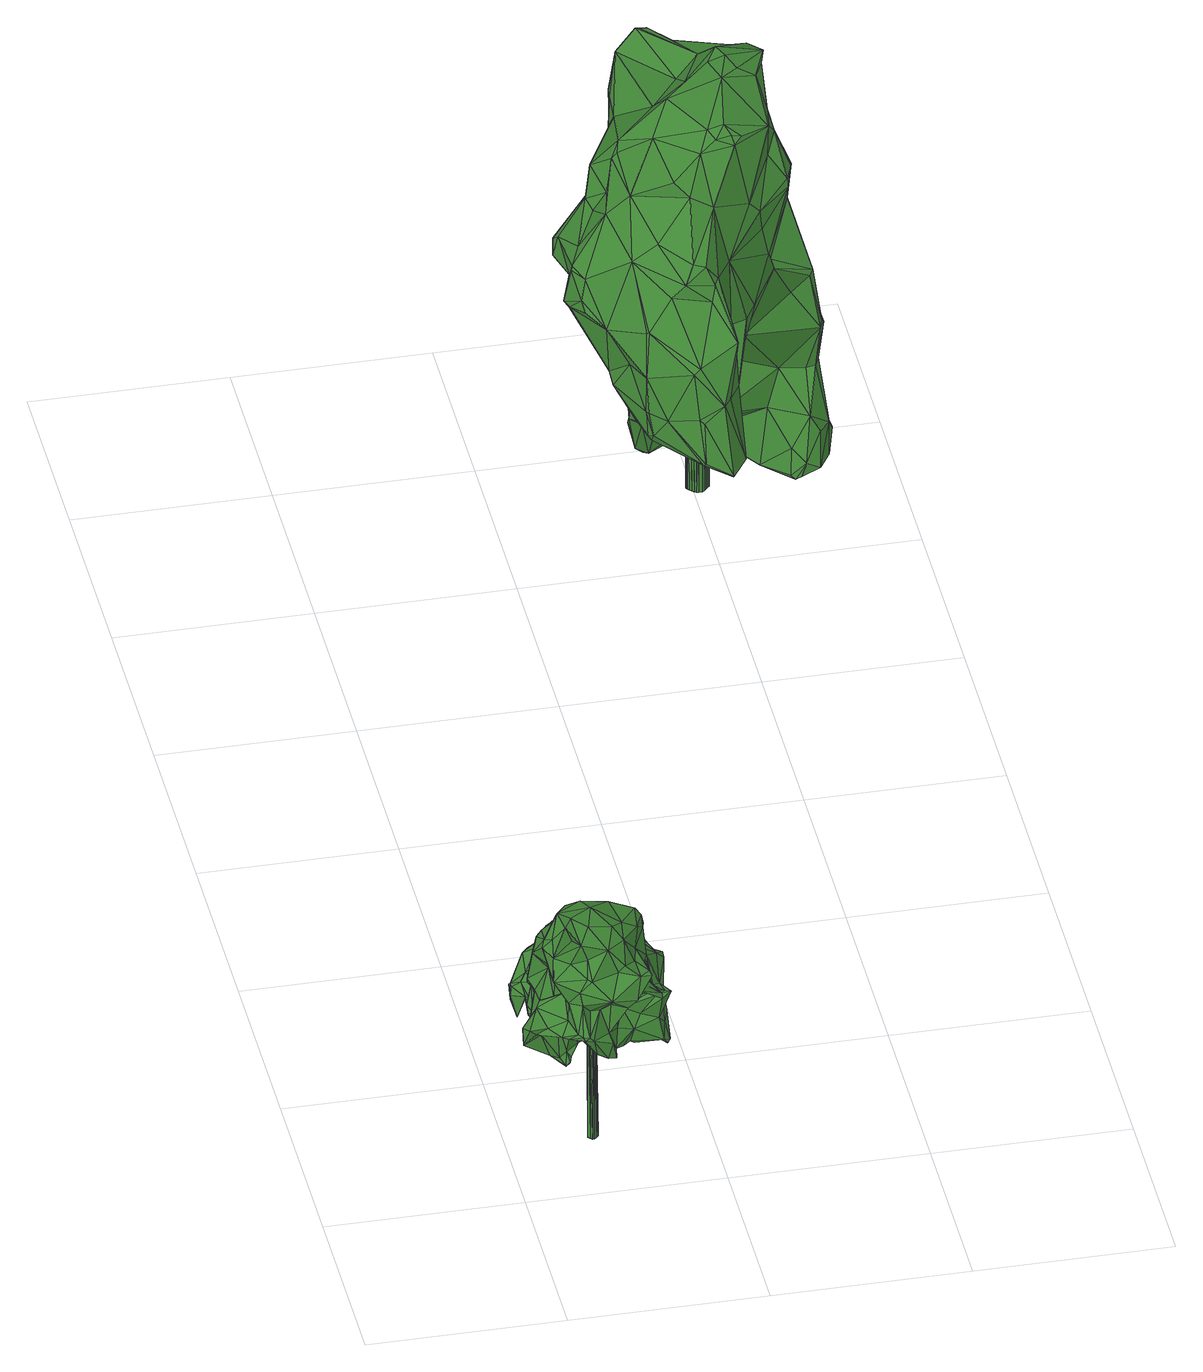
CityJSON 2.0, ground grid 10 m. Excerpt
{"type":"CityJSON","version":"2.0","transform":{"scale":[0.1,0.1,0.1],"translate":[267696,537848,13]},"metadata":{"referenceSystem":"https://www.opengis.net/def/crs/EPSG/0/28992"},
"CityObjects":{
"tree1":{"type":"SolitaryVegetationObject","attributes":{"gtid":248,"crown_width_m":7.99,"crown_median_z":21.6,"crown_r50_m":0.34,"crown_porosity":0.905,"trunk_H_m":8.44,"trunk_DBH_m":0.438,"trunk_radius_m":0.219,"trunk_base_height_m":13.16,"original_gtid":"248"},"geometry":[{"type":"Solid","lod":"3","boundaries":[[[[0,1,2]],[[3,4,5]],[[6,7,8]],[[9,10,11]],[[12,13,14]],[[15,16,17]],[[15,18,16]],[[19,20,21]],[[22,23,24]],[[25,26,27]],[[28,27,26]],[[29,30,31]],[[32,33,34]],[[35,9,36]],[[37,38,39]],[[40,1,41]],[[41,1,0]],[[42,43,44]],[[45,42,44]],[[46,47,48]],[[49,50,51]],[[52,53,7]],[[54,55,56]],[[57,58,59]],[[60,61,62]],[[63,61,60]],[[64,24,65]],[[66,67,68]],[[66,68,69]],[[70,71,72]],[[38,73,27]],[[74,75,76]],[[77,78,38]],[[9,11,62]],[[73,34,27]],[[9,62,36]],[[79,80,81]],[[82,83,80]],[[84,83,82]],[[85,86,87]],[[56,55,88]],[[89,90,91]],[[92,93,94]],[[95,96,29]],[[97,98,99]],[[100,101,102]],[[42,103,43]],[[99,43,103]],[[104,105,106]],[[56,16,54]],[[107,108,109]],[[110,111,112]],[[110,113,111]],[[114,115,116]],[[28,26,30]],[[28,30,39]],[[117,118,45]],[[24,119,120]],[[120,22,24]],[[121,122,123]],[[124,125,126]],[[56,17,16]],[[127,128,129]],[[95,29,31]],[[130,131,132]],[[133,134,104]],[[135,134,133]],[[136,11,45]],[[137,138,139]],[[140,30,29]],[[37,141,142]],[[37,143,141]],[[38,144,73]],[[39,145,37]],[[29,96,140]],[[74,76,146]],[[147,12,148]],[[123,85,121]],[[149,95,109]],[[73,32,34]],[[150,96,95]],[[149,70,150]],[[81,151,152]],[[122,153,123]],[[95,149,150]],[[136,154,62]],[[136,62,11]],[[116,115,155]],[[143,156,152]],[[157,57,158]],[[152,151,143]],[[31,30,159]],[[160,161,162]],[[114,142,115]],[[57,157,58]],[[163,164,22]],[[15,164,163]],[[91,165,3]],[[151,81,80]],[[127,129,165]],[[166,101,100]],[[3,167,89]],[[73,168,32]],[[169,170,171]],[[172,173,174]],[[126,174,173]],[[175,32,176]],[[175,176,177]],[[178,107,148]],[[127,179,128]],[[180,119,181]],[[142,114,77]],[[142,77,38]],[[159,147,182]],[[147,159,40]],[[183,184,160]],[[185,138,186]],[[170,46,48]],[[148,107,109]],[[187,90,188]],[[100,189,127]],[[159,30,26]],[[112,127,189]],[[92,51,93]],[[49,51,92]],[[80,83,151]],[[18,190,16]],[[180,79,7]],[[8,7,79]],[[191,192,187]],[[193,189,194]],[[56,88,195]],[[14,196,12]],[[186,137,197]],[[198,186,197]],[[139,199,200]],[[130,201,202]],[[60,51,63]],[[50,63,51]],[[203,204,205]],[[17,56,195]],[[82,181,84]],[[119,84,181]],[[158,206,157]],[[112,111,179]],[[121,65,122]],[[21,207,195]],[[147,13,12]],[[106,208,104]],[[36,196,35]],[[209,122,65]],[[34,33,210]],[[18,15,163]],[[211,48,212]],[[19,213,214]],[[19,21,195]],[[215,87,86]],[[125,131,128]],[[3,89,91]],[[197,200,110]],[[159,25,40]],[[216,189,100]],[[198,217,186]],[[218,105,219]],[[220,185,217]],[[221,200,199]],[[222,223,224]],[[64,119,24]],[[55,213,88]],[[136,45,154]],[[191,225,226]],[[227,228,183]],[[228,76,229]],[[7,49,52]],[[174,125,172]],[[106,139,208]],[[218,219,14]],[[139,200,137]],[[213,54,230]],[[125,179,111]],[[156,231,140]],[[232,233,92]],[[121,85,65]],[[185,75,138]],[[75,185,220]],[[216,75,220]],[[216,100,75]],[[74,138,75]],[[159,26,25]],[[220,217,216]],[[234,216,217]],[[124,126,116]],[[6,72,49]],[[235,105,104]],[[148,182,147]],[[154,60,62]],[[59,153,122]],[[59,122,57]],[[171,236,192]],[[19,195,88]],[[66,202,57]],[[19,88,213]],[[187,188,191]],[[167,237,20]],[[107,61,63]],[[110,238,177]],[[207,164,195]],[[177,176,239]],[[144,240,241]],[[174,126,125]],[[236,187,192]],[[161,101,91]],[[91,101,166]],[[51,242,93]],[[191,188,225]],[[185,186,217]],[[160,184,243]],[[190,18,244]],[[158,202,201]],[[181,79,180]],[[186,138,137]],[[151,141,143]],[[82,80,181]],[[245,215,155]],[[245,155,115]],[[44,43,99]],[[183,228,184]],[[89,167,19]],[[227,183,170]],[[57,202,158]],[[122,209,57]],[[246,247,94]],[[193,112,189]],[[167,248,237]],[[239,176,32]],[[2,1,249]],[[51,60,242]],[[196,219,250]],[[14,219,196]],[[221,249,32]],[[177,238,175]],[[197,137,200]],[[22,180,7]],[[251,252,253]],[[50,72,63]],[[247,254,94]],[[110,112,193]],[[70,251,150]],[[70,252,251]],[[70,72,252]],[[8,253,6]],[[96,150,255]],[[134,235,104]],[[149,71,70]],[[197,193,194]],[[110,193,197]],[[37,142,38]],[[256,249,199]],[[141,83,87]],[[85,87,83]],[[130,132,206]],[[116,155,124]],[[40,41,13]],[[216,234,189]],[[194,189,234]],[[168,241,257]],[[211,212,170]],[[208,133,104]],[[49,92,233]],[[89,188,90]],[[19,188,89]],[[94,232,92]],[[254,232,94]],[[190,232,254]],[[244,232,190]],[[244,18,53]],[[35,196,250]],[[166,100,127]],[[54,213,55]],[[31,182,95]],[[95,182,109]],[[240,173,111]],[[240,111,113]],[[109,182,148]],[[159,182,31]],[[166,127,165]],[[99,103,47]],[[48,47,103]],[[211,170,48]],[[181,80,79]],[[22,7,258]],[[154,242,60]],[[20,237,248]],[[67,57,259]],[[67,259,248]],[[49,7,6]],[[49,72,50]],[[152,156,140]],[[42,205,212]],[[62,260,36]],[[190,230,16]],[[143,37,145]],[[143,145,156]],[[48,103,42]],[[161,261,187]],[[249,256,262]],[[113,110,177]],[[72,6,252]],[[209,65,263]],[[229,76,100]],[[75,100,76]],[[28,38,27]],[[90,261,91]],[[85,83,84]],[[119,264,120]],[[105,265,106]],[[264,119,180]],[[170,169,46]],[[191,47,169]],[[144,241,168]],[[73,144,168]],[[139,265,199]],[[106,265,139]],[[215,86,153]],[[123,153,86]],[[45,118,266]],[[246,266,118]],[[134,250,235]],[[144,38,267]],[[199,249,221]],[[32,168,257]],[[227,203,268]],[[6,253,252]],[[269,140,255]],[[269,255,152]],[[22,264,180]],[[96,255,140]],[[13,218,14]],[[200,221,238]],[[175,238,221]],[[206,201,130]],[[206,58,157]],[[42,212,48]],[[270,222,146]],[[146,76,270]],[[227,223,270]],[[268,223,227]],[[196,178,148]],[[198,234,217]],[[249,1,32]],[[133,268,135]],[[93,242,154]],[[94,93,154]],[[61,107,260]],[[178,260,107]],[[74,146,138]],[[58,206,271]],[[44,117,45]],[[99,117,44]],[[170,212,203]],[[272,268,273]],[[240,78,126]],[[192,169,171]],[[192,191,169]],[[170,236,171]],[[170,183,236]],[[46,169,47]],[[243,184,102]],[[227,170,203]],[[39,38,28]],[[10,9,135]],[[10,135,268]],[[5,68,67]],[[274,69,68]],[[235,250,105]],[[196,36,260]],[[196,260,178]],[[236,183,160]],[[256,265,275]],[[12,196,148]],[[13,147,40]],[[107,63,108]],[[146,272,273]],[[132,124,155]],[[25,27,210]],[[34,210,27]],[[40,25,210]],[[194,234,197]],[[198,197,234]],[[41,0,262]],[[203,212,204]],[[98,117,99]],[[240,276,241]],[[87,215,245]],[[141,87,245]],[[22,207,23]],[[63,72,108]],[[246,117,98]],[[126,114,116]],[[141,245,142]],[[115,142,245]],[[250,219,105]],[[72,71,108]],[[113,277,240]],[[144,267,240]],[[155,215,278]],[[17,195,15]],[[164,15,195]],[[81,279,253]],[[279,251,253]],[[120,264,22]],[[269,152,140]],[[209,259,57]],[[66,57,67]],[[151,83,141]],[[94,266,246]],[[203,205,268]],[[39,231,145]],[[145,231,156]],[[61,260,62]],[[9,134,135]],[[243,102,101]],[[41,218,13]],[[105,218,41]],[[123,86,85]],[[22,164,207]],[[32,1,33]],[[134,9,250]],[[35,250,9]],[[117,246,118]],[[280,4,3]],[[257,241,277]],[[257,277,32]],[[239,32,277]],[[138,146,139]],[[208,139,146]],[[275,41,262]],[[275,262,256]],[[247,191,226]],[[59,58,271]],[[97,191,247]],[[97,47,191]],[[158,201,206]],[[276,277,241]],[[240,277,276]],[[229,184,228]],[[102,184,229]],[[200,238,110]],[[0,2,262]],[[132,125,124]],[[112,179,127]],[[240,126,173]],[[65,84,119]],[[64,65,119]],[[85,84,65]],[[275,265,41]],[[105,41,265]],[[199,265,256]],[[161,91,261]],[[109,108,149]],[[30,231,39]],[[140,231,30]],[[177,277,113]],[[239,277,177]],[[270,228,227]],[[225,230,226]],[[230,225,214]],[[230,214,213]],[[16,230,54]],[[125,132,131]],[[270,76,228]],[[100,102,229]],[[91,166,165]],[[161,160,101]],[[160,243,101]],[[97,99,47]],[[152,279,81]],[[255,150,279]],[[279,150,251]],[[255,279,152]],[[79,253,8]],[[79,81,253]],[[188,214,225]],[[19,214,188]],[[7,53,258]],[[163,258,53]],[[163,22,258]],[[163,53,18]],[[236,160,162]],[[272,224,223]],[[90,187,261]],[[172,111,173]],[[65,23,263]],[[24,23,65]],[[125,111,172]],[[248,21,20]],[[247,281,254]],[[68,5,282]],[[4,282,5]],[[248,259,21]],[[263,21,259]],[[263,259,209]],[[175,221,32]],[[52,233,53]],[[53,233,244]],[[244,233,232]],[[49,233,52]],[[272,223,268]],[[270,223,222]],[[125,128,179]],[[130,202,66]],[[267,38,78]],[[271,206,132]],[[146,222,224]],[[146,224,272]],[[129,280,3]],[[165,129,3]],[[246,98,247]],[[247,98,97]],[[5,67,248]],[[282,4,274]],[[68,282,274]],[[5,248,167]],[[5,167,3]],[[129,4,280]],[[274,4,129]],[[167,20,19]],[[190,281,230]],[[254,281,190]],[[226,230,281]],[[247,226,281]],[[130,128,131]],[[21,263,23]],[[21,23,207]],[[204,212,205]],[[130,69,128]],[[128,69,129]],[[130,66,69]],[[2,249,262]],[[129,69,274]],[[10,205,11]],[[240,267,78]],[[11,205,45]],[[208,273,133]],[[268,133,273]],[[149,108,71]],[[45,266,154]],[[94,154,266]],[[187,162,161]],[[236,162,187]],[[146,273,208]],[[10,268,205]],[[126,78,114]],[[77,114,78]],[[45,205,42]],[[33,1,210]],[[210,1,40]],[[155,278,132]],[[271,132,278]],[[59,271,278]],[[59,278,153]],[[215,153,278]],[[283,284,285]],[[283,285,286]],[[286,285,287]],[[286,287,288]],[[285,284,289]],[[285,289,287]],[[287,289,290]],[[287,290,288]],[[290,289,291]],[[290,291,288]],[[289,284,292]],[[289,292,291]],[[291,292,293]],[[291,293,288]],[[292,284,294]],[[292,294,293]],[[294,284,295]],[[294,295,293]],[[293,295,296]],[[293,296,288]],[[296,295,297]],[[296,297,288]],[[295,284,298]],[[295,298,297]],[[297,298,299]],[[297,299,288]],[[298,284,300]],[[298,300,299]],[[299,300,301]],[[299,301,288]],[[300,284,302]],[[300,302,301]],[[301,302,303]],[[301,303,288]],[[302,284,304]],[[302,304,303]],[[303,304,305]],[[303,305,288]],[[304,284,306]],[[304,306,305]],[[305,306,307]],[[305,307,288]],[[306,284,308]],[[306,308,307]],[[307,308,309]],[[307,309,288]],[[309,308,310]],[[309,310,288]],[[308,284,283]],[[308,283,310]],[[310,283,286]],[[310,286,288]]]]}]},
"tree2":{"type":"SolitaryVegetationObject","attributes":{"gtid":43,"crown_width_m":14.4,"crown_median_z":25.71,"crown_r50_m":0.457,"crown_porosity":0.9,"trunk_H_m":12.66,"trunk_DBH_m":1.11,"trunk_radius_m":0.555,"trunk_base_height_m":13.05,"original_gtid":"43"},"geometry":[{"type":"Solid","lod":"3","boundaries":[[[[311,312,313]],[[314,315,316]],[[317,318,319]],[[320,321,322]],[[320,323,321]],[[324,325,326]],[[326,325,327]],[[328,329,330]],[[331,327,332]],[[333,334,335]],[[336,337,338]],[[339,340,341]],[[342,343,344]],[[342,344,326]],[[331,345,327]],[[346,347,348]],[[349,350,321]],[[351,352,353]],[[353,352,354]],[[354,352,355]],[[356,344,357]],[[346,358,359]],[[355,326,360]],[[361,362,363]],[[364,362,361]],[[356,360,326]],[[365,366,311]],[[367,368,369]],[[370,371,372]],[[355,324,326]],[[373,374,375]],[[376,377,378]],[[376,378,379]],[[380,372,381]],[[351,353,382]],[[383,384,385]],[[334,386,335]],[[349,387,388]],[[389,390,391]],[[392,393,394]],[[314,337,315]],[[395,340,339]],[[311,366,312]],[[396,397,395]],[[398,399,400]],[[401,402,403]],[[404,405,357]],[[376,361,363]],[[406,407,374]],[[408,407,409]],[[376,379,361]],[[334,410,386]],[[409,407,406]],[[411,372,380]],[[412,345,331]],[[324,412,331]],[[413,364,379]],[[414,415,416]],[[417,375,374]],[[364,327,345]],[[327,364,418]],[[419,420,421]],[[312,422,313]],[[409,423,408]],[[424,425,426]],[[427,426,425]],[[376,363,428]],[[428,429,376]],[[428,363,430]],[[431,432,433]],[[327,418,326]],[[350,401,403]],[[377,434,378]],[[435,436,437]],[[431,403,402]],[[438,416,415]],[[431,402,432]],[[425,439,440]],[[395,441,442]],[[443,429,428]],[[431,433,444]],[[445,340,446]],[[383,385,447]],[[448,449,450]],[[451,449,448]],[[331,332,324]],[[348,452,346]],[[370,428,369]],[[428,430,369]],[[364,345,362]],[[453,454,338]],[[437,455,318]],[[415,456,457]],[[324,332,325]],[[458,400,399]],[[459,460,461]],[[462,320,419]],[[416,389,463]],[[464,393,465]],[[465,466,467]],[[325,332,327]],[[445,341,340]],[[371,468,372]],[[328,460,329]],[[469,470,462]],[[463,471,466]],[[382,472,351]],[[430,363,362]],[[457,456,473]],[[367,336,368]],[[374,373,474]],[[382,353,475]],[[381,372,468]],[[476,448,450]],[[374,407,477]],[[478,431,444]],[[453,421,454]],[[479,322,480]],[[411,481,428]],[[476,482,483]],[[479,421,420]],[[367,315,336]],[[367,484,315]],[[485,486,487]],[[488,489,490]],[[446,397,396]],[[491,492,391]],[[396,395,442]],[[437,436,455]],[[493,494,495]],[[349,388,333]],[[496,497,498]],[[319,394,499]],[[319,499,317]],[[350,500,401]],[[454,336,338]],[[496,383,501]],[[418,364,502]],[[420,419,320]],[[502,364,413]],[[369,368,370]],[[503,504,412]],[[505,506,439]],[[370,368,371]],[[424,439,425]],[[477,417,374]],[[507,508,509]],[[394,510,511]],[[404,475,405]],[[388,410,333]],[[452,512,399]],[[513,514,500]],[[432,515,445]],[[351,472,516]],[[415,457,517]],[[517,438,415]],[[385,473,447]],[[387,410,388]],[[518,337,373]],[[429,377,376]],[[452,399,519]],[[485,520,521]],[[457,473,517]],[[415,414,456]],[[487,493,490]],[[487,490,489]],[[401,515,402]],[[410,522,386]],[[410,334,333]],[[496,523,497]],[[501,523,496]],[[524,523,501]],[[447,473,456]],[[501,383,447]],[[371,368,468]],[[317,525,526]],[[432,402,515]],[[527,525,393]],[[526,525,527]],[[364,361,379]],[[465,393,524]],[[393,392,524]],[[365,475,404]],[[497,524,392]],[[507,528,502]],[[358,328,330]],[[465,467,464]],[[465,524,501]],[[447,529,501]],[[520,518,521]],[[393,464,471]],[[393,471,527]],[[401,500,514]],[[401,514,515]],[[501,529,465]],[[468,530,381]],[[529,466,465]],[[477,531,532]],[[497,523,524]],[[529,447,456]],[[529,456,466]],[[466,456,414]],[[503,412,355]],[[324,355,412]],[[533,530,480]],[[381,530,533]],[[503,516,474]],[[395,434,441]],[[534,406,374]],[[429,443,441]],[[442,441,443]],[[514,535,515]],[[413,378,434]],[[536,504,503]],[[537,454,421]],[[406,472,409]],[[395,538,434]],[[339,538,395]],[[424,505,439]],[[534,374,474]],[[470,450,426]],[[499,394,525]],[[499,525,317]],[[509,339,539]],[[540,541,323]],[[482,329,483]],[[460,483,329]],[[340,397,446]],[[395,397,340]],[[440,506,410]],[[423,409,472]],[[509,538,339]],[[513,542,335]],[[543,339,341]],[[466,471,467]],[[427,462,470]],[[476,483,448]],[[527,389,526]],[[544,514,513]],[[544,513,335]],[[544,436,435]],[[511,498,497]],[[539,339,545]],[[514,544,435]],[[514,539,545]],[[514,435,539]],[[422,472,382]],[[400,546,398]],[[339,543,545]],[[466,414,416]],[[379,378,413]],[[419,421,469]],[[491,448,492]],[[335,542,333]],[[346,328,358]],[[505,424,547]],[[459,548,549]],[[392,394,497]],[[330,329,550]],[[459,549,448]],[[536,373,314]],[[474,373,536]],[[317,458,318]],[[534,474,516]],[[488,365,489]],[[532,531,551]],[[552,532,551]],[[443,428,481]],[[496,498,383]],[[323,462,553]],[[336,315,337]],[[493,495,552]],[[494,521,554]],[[494,554,555]],[[495,556,555]],[[468,537,530]],[[438,517,505]],[[338,337,520]],[[453,338,520]],[[472,534,516]],[[472,406,534]],[[552,495,555]],[[551,493,552]],[[427,470,426]],[[521,557,554]],[[558,521,486]],[[548,460,398]],[[328,398,460]],[[434,538,559]],[[509,559,538]],[[509,508,559]],[[502,347,418]],[[348,347,502]],[[547,424,560]],[[547,560,491]],[[526,389,561]],[[526,561,548]],[[427,425,553]],[[422,382,475]],[[422,475,313]],[[345,412,504]],[[480,530,479]],[[532,417,477]],[[355,360,354]],[[512,562,318]],[[563,491,560]],[[558,486,485]],[[474,536,503]],[[459,461,548]],[[349,542,350]],[[533,478,411]],[[411,428,370]],[[411,370,372]],[[487,482,564]],[[557,373,375]],[[532,375,417]],[[557,375,532]],[[323,320,462]],[[533,403,478]],[[479,530,537]],[[463,527,471]],[[394,511,497]],[[352,565,355]],[[354,360,353]],[[405,475,566]],[[404,567,365]],[[536,568,504]],[[313,475,365]],[[313,365,311]],[[333,542,349]],[[466,416,463]],[[320,322,420]],[[500,542,513]],[[500,350,542]],[[351,565,352]],[[479,420,322]],[[460,548,461]],[[443,481,444]],[[319,455,436]],[[519,328,452]],[[328,346,452]],[[336,454,537]],[[482,569,550]],[[489,330,550]],[[489,550,569]],[[489,569,487]],[[483,459,448]],[[484,316,315]],[[548,398,546]],[[548,546,526]],[[322,321,480]],[[427,553,462]],[[509,570,562]],[[539,570,509]],[[512,528,562]],[[453,469,421]],[[507,502,508]],[[368,336,537]],[[368,537,468]],[[557,521,518]],[[518,373,557]],[[511,383,498]],[[517,473,505]],[[483,460,459]],[[482,487,569]],[[488,366,365]],[[488,531,366]],[[373,337,314]],[[450,449,426]],[[400,458,317]],[[519,399,398]],[[494,493,571]],[[521,494,571]],[[387,541,410]],[[410,541,572]],[[445,515,535]],[[419,469,462]],[[549,548,561]],[[549,561,389]],[[551,490,493]],[[532,554,557]],[[555,556,573]],[[574,450,470]],[[385,505,473]],[[384,505,385]],[[469,575,574]],[[469,453,575]],[[470,469,574]],[[450,574,476]],[[485,476,574]],[[552,554,532]],[[555,554,552]],[[555,573,494]],[[494,556,495]],[[573,556,494]],[[505,416,438]],[[381,411,380]],[[533,411,381]],[[484,369,316]],[[536,314,576]],[[443,444,442]],[[317,546,400]],[[413,434,559]],[[508,413,559]],[[508,502,413]],[[319,436,510]],[[319,510,394]],[[478,403,431]],[[435,570,539]],[[437,570,435]],[[430,362,577]],[[477,578,531]],[[326,344,356]],[[516,565,351]],[[579,547,491]],[[408,578,407]],[[477,407,578]],[[366,531,578]],[[312,366,578]],[[393,525,394]],[[389,391,549]],[[429,441,377]],[[441,434,377]],[[487,486,571]],[[521,571,486]],[[519,398,328]],[[512,452,502]],[[357,567,404]],[[355,565,503]],[[503,565,516]],[[357,405,566]],[[356,566,580]],[[502,452,348]],[[526,546,317]],[[437,581,570]],[[318,562,581]],[[318,581,437]],[[562,570,581]],[[478,444,411]],[[318,455,319]],[[545,535,514]],[[543,535,545]],[[341,535,543]],[[341,445,535]],[[537,421,479]],[[451,448,491]],[[550,329,482]],[[553,425,572]],[[491,563,451]],[[485,582,520]],[[574,582,485]],[[579,583,505]],[[583,416,505]],[[547,579,505]],[[391,492,549]],[[446,396,584]],[[489,567,330]],[[365,567,489]],[[563,560,449]],[[487,571,493]],[[357,566,356]],[[580,566,353]],[[507,509,528]],[[562,528,509]],[[433,432,584]],[[446,584,445]],[[432,445,584]],[[430,504,568]],[[343,359,344]],[[316,576,314]],[[444,481,411]],[[520,582,453]],[[558,485,521]],[[335,585,544]],[[544,585,436]],[[349,541,387]],[[540,572,541]],[[505,384,506]],[[585,335,386]],[[585,386,522]],[[451,563,449]],[[463,389,527]],[[448,549,492]],[[520,337,518]],[[491,390,583]],[[391,390,491]],[[389,416,390]],[[485,564,476]],[[487,564,485]],[[475,353,566]],[[476,564,482]],[[318,399,512]],[[458,399,318]],[[440,410,572]],[[585,522,506]],[[585,506,384]],[[410,506,522]],[[512,502,528]],[[491,583,579]],[[585,510,436]],[[384,383,510]],[[384,510,585]],[[511,510,383]],[[484,367,369]],[[453,582,575]],[[574,575,582]],[[467,471,464]],[[356,580,360]],[[353,360,580]],[[349,321,323]],[[358,567,357]],[[347,343,342]],[[330,567,358]],[[346,343,347]],[[423,472,586]],[[423,586,408]],[[408,586,578]],[[312,578,586]],[[312,586,422]],[[422,586,472]],[[346,359,343]],[[553,572,540]],[[540,323,553]],[[357,344,358]],[[418,342,326]],[[347,342,418]],[[572,425,440]],[[323,541,349]],[[358,344,359]],[[426,560,424]],[[449,560,426]],[[403,321,350]],[[533,321,403]],[[480,321,533]],[[568,536,576]],[[583,390,416]],[[531,488,490]],[[531,490,551]],[[345,577,362]],[[504,430,577]],[[504,577,345]],[[433,584,444]],[[396,442,584]],[[444,584,442]],[[440,439,506]],[[369,430,576]],[[568,576,430]],[[316,369,576]],[[587,588,589]],[[587,589,590]],[[590,589,591]],[[590,591,592]],[[589,588,593]],[[589,593,591]],[[591,593,594]],[[591,594,592]],[[593,588,595]],[[593,595,594]],[[594,595,596]],[[594,596,592]],[[595,588,597]],[[595,597,596]],[[596,597,598]],[[596,598,592]],[[597,588,599]],[[597,599,598]],[[598,599,600]],[[598,600,592]],[[599,588,601]],[[599,601,600]],[[600,601,602]],[[600,602,592]],[[601,588,603]],[[601,603,602]],[[602,603,604]],[[602,604,592]],[[603,588,605]],[[603,605,604]],[[604,605,606]],[[604,606,592]],[[605,588,607]],[[605,607,606]],[[606,607,608]],[[606,608,592]],[[607,588,609]],[[607,609,608]],[[608,609,610]],[[608,610,592]],[[609,588,611]],[[609,611,610]],[[610,611,612]],[[610,612,592]],[[611,588,613]],[[611,613,612]],[[612,613,614]],[[612,614,592]],[[613,588,615]],[[613,615,614]],[[614,615,616]],[[614,616,592]],[[615,588,617]],[[615,617,616]],[[616,617,618]],[[616,618,592]],[[617,588,619]],[[617,619,618]],[[618,619,620]],[[618,620,592]],[[619,588,621]],[[619,621,620]],[[620,621,622]],[[620,622,592]],[[621,588,623]],[[621,623,622]],[[622,623,624]],[[622,624,592]],[[623,588,625]],[[623,625,624]],[[624,625,626]],[[624,626,592]],[[625,588,627]],[[625,627,626]],[[626,627,628]],[[626,628,592]],[[627,588,629]],[[627,629,628]],[[628,629,630]],[[628,630,592]],[[629,588,631]],[[629,631,630]],[[630,631,632]],[[630,632,592]],[[631,588,633]],[[631,633,632]],[[632,633,634]],[[632,634,592]],[[633,588,635]],[[633,635,634]],[[634,635,636]],[[634,636,592]],[[635,588,587]],[[635,587,636]],[[636,587,590]],[[636,590,592]]]]}]}
},
"vertices":[
[67,40,109],[62,25,110],[60,26,105],[32,51,67],[33,53,79],[23,51,72],[19,54,121],[16,58,103],[16,51,120],[67,67,109],[63,69,97],[59,73,108],[67,47,128],[67,44,123],[68,47,123],[12,69,81],[8,74,77],[8,71,77],[15,72,84],[13,63,75],[16,51,72],[12,51,74],[14,54,90],[14,50,76],[17,51,79],[59,24,118],[53,18,120],[60,15,115],[50,19,116],[37,29,138],[45,20,129],[49,31,135],[61,21,102],[64,20,111],[66,16,114],[67,60,114],[63,64,116],[30,14,110],[45,9,106],[36,15,115],[61,33,119],[68,40,109],[62,82,88],[52,87,86],[49,85,88],[50,78,99],[52,89,73],[48,91,74],[55,88,82],[24,62,117],[35,63,117],[36,66,118],[24,64,108],[23,70,92],[8,78,74],[8,74,68],[7,70,73],[18,28,65],[22,25,65],[13,25,80],[42,70,120],[56,62,119],[56,72,117],[42,62,128],[19,38,86],[9,34,81],[28,30,69],[19,39,74],[23,37,77],[33,32,72],[30,50,137],[34,52,135],[29,55,129],[58,12,103],[74,50,64],[76,49,60],[67,54,65],[35,15,98],[40,15,98],[13,46,114],[22,33,111],[16,37,123],[21,34,94],[25,27,102],[14,34,94],[12,31,92],[16,23,85],[25,19,91],[10,68,61],[27,59,74],[30,66,78],[38,56,67],[25,71,111],[34,74,114],[31,82,99],[40,39,142],[29,32,142],[43,85,82],[42,86,86],[45,91,87],[60,51,62],[53,58,65],[60,62,59],[53,88,85],[79,55,99],[75,49,103],[79,52,98],[50,56,131],[38,55,129],[51,49,137],[59,25,77],[48,15,74],[53,23,69],[50,22,81],[33,5,89],[30,6,89],[31,6,87],[44,89,88],[44,79,90],[14,45,93],[13,48,94],[5,31,81],[5,28,73],[7,22,85],[31,10,85],[38,12,74],[35,5,87],[53,41,69],[46,26,77],[39,36,77],[32,29,70],[36,21,83],[27,21,84],[75,56,85],[74,57,100],[69,61,97],[46,68,106],[76,35,72],[79,44,72],[76,38,89],[32,21,133],[25,18,102],[31,13,103],[18,20,114],[53,11,100],[34,16,116],[73,46,74],[63,38,128],[64,48,132],[37,48,140],[24,40,140],[18,22,114],[19,26,124],[10,23,82],[41,71,108],[24,12,85],[27,22,122],[25,23,61],[27,24,62],[54,27,129],[57,66,67],[52,62,75],[56,75,72],[18,64,83],[14,58,79],[41,43,65],[51,51,67],[23,52,71],[55,14,100],[52,85,69],[55,76,72],[53,82,66],[47,10,72],[45,7,83],[43,9,73],[70,28,93],[68,30,94],[54,30,87],[62,55,120],[48,24,74],[11,49,97],[20,42,107],[55,36,133],[60,68,69],[60,64,62],[78,46,58],[78,31,64],[44,77,74],[28,72,78],[58,39,67],[15,80,90],[39,84,71],[52,81,66],[57,25,70],[60,29,66],[13,63,76],[66,55,119],[74,27,67],[76,28,64],[78,29,94],[72,29,79],[28,26,64],[28,27,64],[68,71,80],[58,76,90],[62,71,95],[26,27,67],[12,55,77],[76,53,84],[14,33,72],[65,19,115],[55,81,84],[60,80,86],[10,74,70],[23,77,76],[21,14,85],[72,44,63],[77,31,64],[66,46,110],[66,54,110],[77,46,58],[73,25,93],[57,50,72],[61,61,82],[63,44,85],[25,81,75],[26,86,75],[64,69,73],[61,64,63],[62,61,57],[22,79,77],[35,21,124],[21,77,97],[23,68,110],[71,30,67],[73,54,102],[52,79,67],[19,50,71],[63,30,82],[52,32,90],[44,13,85],[54,17,100],[36,74,115],[58,61,62],[21,76,95],[28,9,89],[42,85,88],[33,79,88],[18,48,71],[73,28,94],[67,57,111],[24,44,136],[26,47,132],[18,42,124],[18,81,92],[27,36,134],[75,30,94],[55,17,100],[24,67,91],[16,40,73],[59,62,119],[42,67,79],[69,31,95],[16,40,74],[11,49,95],[74,38,93],[41,76,95],[45,13,102],[71,68,80],[30,34,127],[62,58,68],[22,29,82],[71,54,85],[74,56,85],[33,35,78],[70,34,95],[42,17,99],[49,27,94],[21,18,84],[21,37,127],[43,45,76],[24,82,81],[29,43,86],[45,44,2],[42,44,2],[45,45,2],[44,46,86],[44,47,86],[42,46,86],[44,46,2],[44,48,86],[43,48,86],[43,47,2],[42,48,86],[42,47,2],[41,46,2],[41,48,86],[40,47,86],[40,45,2],[40,46,86],[40,44,2],[40,45,86],[41,43,2],[41,44,86],[42,42,2],[42,44,86],[43,42,2],[43,44,86],[44,43,2],[44,44,86],[44,45,86],
[232,638,193],[220,644,201],[232,634,207],[154,587,183],[150,578,170],[158,567,180],[262,558,91],[221,544,102],[243,566,64],[160,571,89],[167,542,92],[162,555,98],[168,571,73],[213,553,222],[221,549,217],[236,557,215],[217,546,214],[248,571,161],[239,586,149],[243,591,160],[208,548,217],[216,549,218],[170,556,34],[174,556,31],[176,553,32],[136,575,151],[154,590,165],[135,583,145],[209,480,75],[201,470,73],[201,471,72],[237,564,193],[246,561,180],[241,568,204],[200,545,212],[246,559,176],[229,543,175],[230,543,165],[165,546,59],[166,533,67],[220,605,231],[223,597,231],[243,603,227],[227,588,229],[218,582,229],[239,575,212],[240,580,192],[250,571,181],[249,567,183],[236,587,224],[188,505,176],[192,531,197],[174,521,179],[203,529,191],[237,625,182],[219,656,177],[141,552,161],[136,542,157],[154,549,180],[140,531,156],[135,540,156],[138,529,145],[173,621,185],[177,637,212],[173,631,190],[184,502,166],[196,499,157],[198,501,165],[194,503,175],[139,526,140],[134,539,135],[238,620,220],[233,563,10],[208,582,21],[233,587,12],[177,557,31],[169,566,46],[168,564,44],[251,586,65],[246,583,63],[247,570,94],[260,549,36],[266,557,35],[255,550,45],[198,477,110],[186,479,102],[188,478,100],[258,558,126],[237,549,136],[256,556,124],[163,509,81],[164,498,83],[152,522,98],[229,598,197],[240,603,215],[188,643,220],[183,642,209],[195,646,216],[190,644,219],[176,568,36],[148,518,134],[205,553,220],[200,504,167],[257,593,20],[250,602,17],[250,597,34],[173,634,192],[223,541,182],[155,579,100],[154,574,103],[149,580,122],[232,630,213],[194,645,218],[201,604,52],[197,602,54],[187,611,79],[183,608,78],[161,520,171],[177,503,159],[165,544,193],[163,497,98],[166,493,86],[164,494,99],[206,485,141],[196,532,63],[211,556,48],[205,543,77],[244,603,19],[206,595,44],[201,583,46],[187,482,130],[184,482,127],[165,499,143],[163,495,119],[187,475,78],[188,474,79],[238,577,10],[209,576,101],[190,601,83],[188,604,99],[191,589,82],[233,542,150],[143,593,133],[134,579,138],[214,566,75],[255,594,17],[246,599,14],[248,562,111],[244,575,111],[250,573,123],[250,575,114],[158,586,91],[259,575,46],[269,565,26],[266,557,16],[267,575,24],[268,572,26],[132,543,136],[159,587,105],[179,605,94],[261,573,45],[215,624,214],[239,594,12],[188,601,203],[239,617,216],[202,576,127],[180,642,189],[158,511,117],[155,567,117],[155,533,106],[164,500,142],[226,607,136],[223,572,131],[152,570,168],[182,594,140],[210,613,162],[218,613,141],[223,621,162],[226,617,153],[213,618,159],[215,571,73],[214,566,96],[189,635,144],[179,638,133],[179,640,134],[247,545,12],[252,543,22],[245,546,14],[256,565,63],[167,532,66],[254,560,10],[209,521,164],[190,578,223],[181,568,208],[210,592,37],[205,583,25],[209,522,125],[206,501,138],[209,498,106],[237,565,42],[246,550,27],[224,532,128],[176,536,59],[179,515,69],[166,498,80],[203,596,219],[241,600,14],[167,600,157],[236,553,139],[160,597,149],[180,625,156],[181,562,35],[250,544,14],[259,544,18],[261,565,64],[265,565,89],[263,569,65],[219,527,124],[257,566,13],[134,541,134],[211,652,174],[174,637,171],[151,527,103],[203,618,205],[197,482,76],[167,582,199],[139,564,136],[202,483,110],[209,496,78],[178,570,61],[170,568,49],[170,539,60],[207,481,74],[186,538,52],[209,491,75],[263,561,93],[207,595,45],[258,575,110],[244,574,104],[228,612,141],[190,632,160],[179,638,151],[181,594,74],[179,638,150],[178,640,134],[177,640,129],[173,635,170],[191,600,165],[206,491,138],[198,601,54],[256,572,94],[219,532,107],[191,593,75],[201,586,148],[214,596,229],[241,602,216],[238,593,170],[165,575,197],[227,612,140],[203,531,89],[188,634,144],[187,571,56],[177,639,129],[178,599,107],[159,587,106],[162,575,194],[187,546,196],[204,648,201],[208,585,44],[241,598,223],[220,539,103],[156,579,124],[240,572,42],[172,487,98],[203,559,41],[206,642,211],[208,564,1],[202,564,0],[208,566,0],[208,567,127],[208,568,127],[202,567,127],[207,567,0],[207,569,127],[206,568,0],[206,571,127],[205,569,0],[205,571,127],[204,570,0],[204,572,127],[203,570,0],[202,572,127],[201,570,0],[201,572,127],[200,569,0],[200,572,127],[199,568,0],[198,571,127],[198,567,0],[198,570,127],[197,566,0],[197,568,127],[197,565,0],[197,567,127],[197,563,1],[197,565,127],[198,562,1],[197,564,127],[199,561,1],[198,563,127],[200,560,1],[199,562,127],[201,559,1],[201,561,127],[202,559,1],[202,561,127],[204,559,1],[204,561,127],[205,560,1],[205,562,127],[206,561,1],[206,563,127],[207,562,1],[207,564,127],[208,563,1],[208,565,127]
]}
